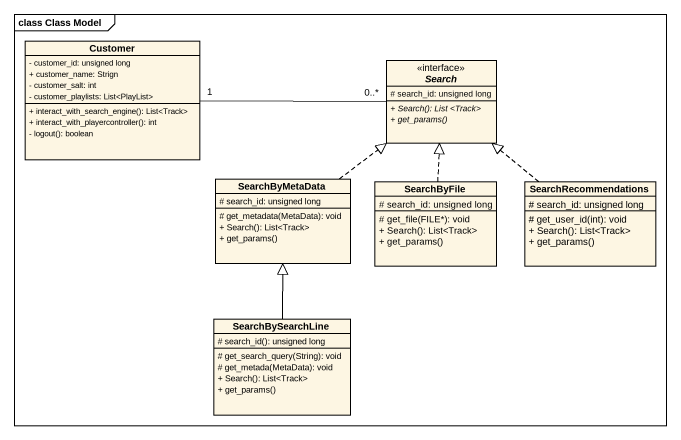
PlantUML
@startuml
mainframe class Class Model
hide circle
hide empty members
skinparam classAttributeIconSize 0
class Customer {
  - customer_id: unsigned long
  + customer_name: Strign
  - customer_salt: int
  - customer_playlists: List<PlayList>
  + interact_with_search_engine(): List<Track>
  + interact_with_playercontroller(): int
  - logout(): boolean
}
interface Search {
  # search_id: unsigned long
  {abstract} + Search(): List <Track>
  {abstract} + get_params()
}
class SearchByMetaData {
  # search_id: unsigned long
  # get_metadata(MetaData): void
  + Search(): List<Track>
  + get_params()
}
class SearchByFile {
  # search_id: unsigned long
  # get_file(FILE*): void
  + Search(): List<Track>
  + get_params()
}
class SearchRecommendations {
  # search_id: unsigned long
  # get_user_id(int): void
  + Search(): List<Track>
  + get_params()
}
class SearchBySearchLine {
  {field} # search_id(): unsigned long
  # get_search_query(String): void
  # get_metada(MetaData): void
  + Search(): List<Track>
  + get_params()
}
Customer "1" -right- "0..*" Search
SearchByMetaData .up.|> Search
SearchByFile .up.|> Search
SearchRecommendations .up.|> Search
SearchBySearchLine -up-|> SearchByMetaData
@enduml
